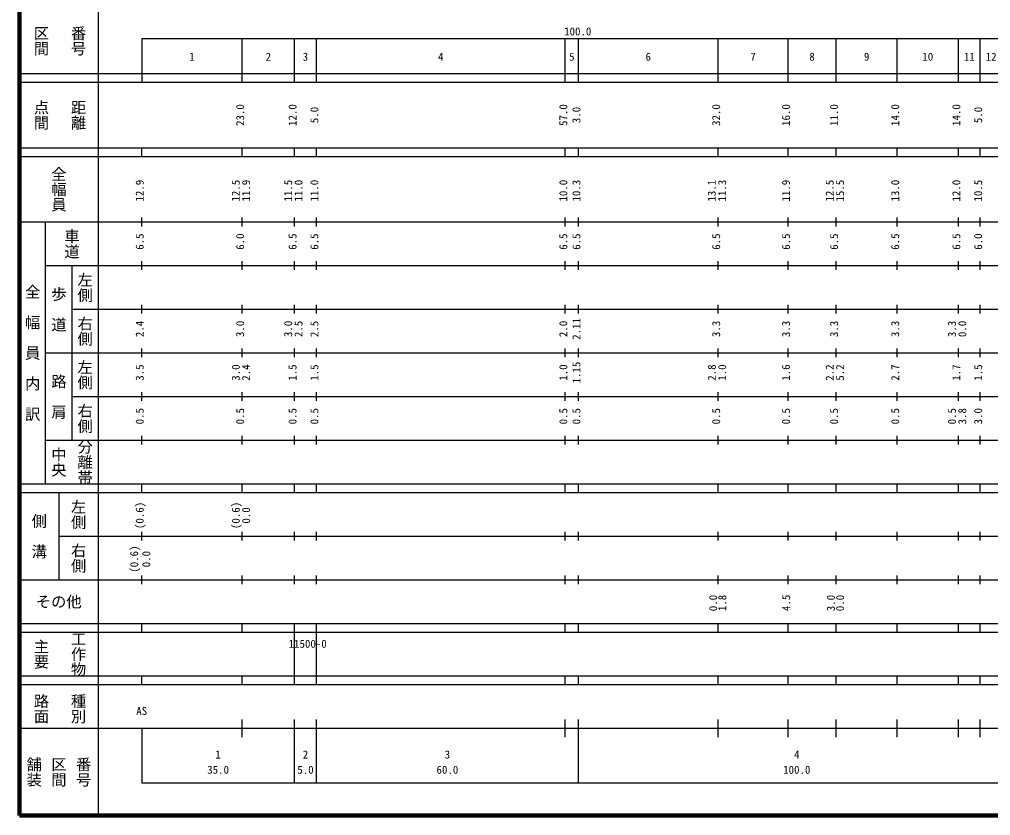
# Model space of a CAD drawing. Units: millimetres on the paper, enlarged 1000 times. Extents: x 40000 to 680000, y 20000 to 380000.
# Drawn here: x 40000 to 262381, y 20000 to 202409 of the extents above; entities that cross this region are included whole.
import ezdxf
from ezdxf.enums import TextEntityAlignment as Align

# ---------------------------------------------------------------- set-up
doc = ezdxf.new("R2010")
doc.units = ezdxf.units.MM
doc.header["$LTSCALE"] = 1000
doc.layers.add('M-TTL', color=2, linetype='Continuous', lineweight=140)
doc.layers.add('M-TTL-BAND', color=7, linetype='Continuous', lineweight=25)
doc.styles.add('@ＭＳ ゴシック', font='')
doc.styles.add('ＭＳ ゴシック', font='')
doc.styles.get('@ＭＳ ゴシック').set_extended_font_data('@MS Gothic')
doc.styles.get('ＭＳ ゴシック').set_extended_font_data('MS Gothic')

msp = doc.modelspace()

# ---------------------------------------------------------------- linework, layer by layer
at = {"layer": 'M-TTL'}
for p, q in [((40000, 380000), (40000, 20000)), ((40000, 20000), (680000, 20000))]:
    msp.add_line(p, q, dxfattribs=at)
at = {"layer": 'M-TTL-BAND'}
for p, q in [((58000, 370000), (58000, 20000)), ((68000, 198000), (579000, 198000)), ((68000, 198000), (68000, 188000)), ((91000, 188000), (91000, 198000)), ((103000, 188000), (103000, 198000)), ((108000, 188000), (108000, 198000)), ((165000, 188000), (165000, 198000)), ((168000, 188000), (168000, 198000)), ((200000, 188000), (200000, 198000)), ((216000, 188000), (216000, 198000)), ((227000, 188000), (227000, 198000)), ((241000, 188000), (241000, 198000)), ((255000, 188000), (255000, 198000)), ((260000, 188000), (260000, 198000)), ((40000, 190000), (579000, 190000)), ((40000, 188000), (579000, 188000)), ((40000, 173000), (579000, 173000)), ((68000, 171000), (68000, 173000)), ((91000, 171000), (91000, 173000)), ((103000, 171000), (103000, 173000)), ((108000, 171000), (108000, 173000)), ((165000, 171000), (165000, 173000)), ((168000, 171000), (168000, 173000)), ((200000, 171000), (200000, 173000)), ((216000, 171000), (216000, 173000)), ((227000, 171000), (227000, 173000)), ((241000, 171000), (241000, 173000)), ((255000, 171000), (255000, 173000)), ((260000, 171000), (260000, 173000)), ((40000, 171000), (579000, 171000)), ((40000, 156000), (579000, 156000)), ((46000, 96000), (46000, 156000)), ((68000, 155000), (68000, 157000)), ((91000, 155000), (91000, 157000)), ((103000, 155000), (103000, 157000)), ((108000, 155000), (108000, 157000)), ((165000, 155000), (165000, 157000)), ((168000, 155000), (168000, 157000)), ((200000, 155000), (200000, 157000)), ((216000, 155000), (216000, 157000)), ((227000, 155000), (227000, 157000)), ((241000, 155000), (241000, 157000)), ((255000, 155000), (255000, 157000)), ((260000, 155000), (260000, 157000)), ((68000, 145000), (68000, 147000)), ((91000, 145000), (91000, 147000)), ((103000, 145000), (103000, 147000)), ((108000, 145000), (108000, 147000)), ((165000, 145000), (165000, 147000)), ((168000, 145000), (168000, 147000)), ((200000, 145000), (200000, 147000)), ((216000, 145000), (216000, 147000)), ((227000, 145000), (227000, 147000)), ((241000, 145000), (241000, 147000)), ((255000, 145000), (255000, 147000)), ((260000, 145000), (260000, 147000)), ((46000, 146000), (579000, 146000)), ((52000, 146000), (52000, 106000)), ((52000, 136000), (579000, 136000)), ((68000, 135000), (68000, 137000)), ((91000, 135000), (91000, 137000)), ((103000, 135000), (103000, 137000)), ((108000, 135000), (108000, 137000)), ((165000, 135000), (165000, 137000)), ((168000, 135000), (168000, 137000)), ((200000, 135000), (200000, 137000)), ((216000, 135000), (216000, 137000)), ((227000, 135000), (227000, 137000)), ((241000, 135000), (241000, 137000)), ((255000, 135000), (255000, 137000)), ((260000, 135000), (260000, 137000)), ((68000, 125000), (68000, 127000)), ((91000, 125000), (91000, 127000)), ((103000, 125000), (103000, 127000)), ((108000, 125000), (108000, 127000)), ((165000, 125000), (165000, 127000)), ((168000, 125000), (168000, 127000)), ((200000, 125000), (200000, 127000)), ((216000, 125000), (216000, 127000)), ((227000, 125000), (227000, 127000)), ((241000, 125000), (241000, 127000)), ((255000, 125000), (255000, 127000)), ((260000, 125000), (260000, 127000)), ((46000, 126000), (579000, 126000)), ((52000, 116000), (579000, 116000)), ((68000, 115000), (68000, 117000)), ((91000, 115000), (91000, 117000)), ((103000, 115000), (103000, 117000)), ((108000, 115000), (108000, 117000)), ((165000, 115000), (165000, 117000)), ((168000, 115000), (168000, 117000)), ((200000, 115000), (200000, 117000)), ((216000, 115000), (216000, 117000)), ((227000, 115000), (227000, 117000)), ((241000, 115000), (241000, 117000)), ((255000, 115000), (255000, 117000)), ((260000, 115000), (260000, 117000)), ((68000, 105000), (68000, 107000)), ((91000, 105000), (91000, 107000)), ((103000, 105000), (103000, 107000)), ((108000, 105000), (108000, 107000)), ((165000, 105000), (165000, 107000)), ((168000, 105000), (168000, 107000)), ((200000, 105000), (200000, 107000)), ((216000, 105000), (216000, 107000)), ((227000, 105000), (227000, 107000)), ((241000, 105000), (241000, 107000)), ((255000, 105000), (255000, 107000)), ((260000, 105000), (260000, 107000)), ((46000, 106000), (579000, 106000)), ((40000, 96000), (579000, 96000)), ((68000, 94000), (68000, 96000)), ((91000, 94000), (91000, 96000)), ((103000, 94000), (103000, 96000)), ((108000, 94000), (108000, 96000)), ((165000, 94000), (165000, 96000)), ((168000, 94000), (168000, 96000)), ((200000, 94000), (200000, 96000)), ((216000, 94000), (216000, 96000)), ((227000, 94000), (227000, 96000)), ((241000, 94000), (241000, 96000)), ((255000, 94000), (255000, 96000)), ((260000, 94000), (260000, 96000)), ((40000, 94000), (579000, 94000)), ((49000, 94000), (49000, 74000)), ((68000, 83000), (68000, 85000)), ((91000, 83000), (91000, 85000)), ((103000, 83000), (103000, 85000)), ((108000, 83000), (108000, 85000)), ((165000, 83000), (165000, 85000)), ((168000, 83000), (168000, 85000)), ((200000, 83000), (200000, 85000)), ((216000, 83000), (216000, 85000)), ((227000, 83000), (227000, 85000)), ((241000, 83000), (241000, 85000)), ((255000, 83000), (255000, 85000)), ((260000, 83000), (260000, 85000)), ((49000, 84000), (579000, 84000)), ((40000, 74000), (579000, 74000)), ((68000, 73000), (68000, 75000)), ((91000, 73000), (91000, 75000)), ((103000, 73000), (103000, 75000)), ((108000, 73000), (108000, 75000)), ((165000, 73000), (165000, 75000)), ((168000, 73000), (168000, 75000)), ((200000, 73000), (200000, 75000)), ((216000, 73000), (216000, 75000)), ((227000, 73000), (227000, 75000)), ((241000, 73000), (241000, 75000)), ((255000, 73000), (255000, 75000)), ((260000, 73000), (260000, 75000)), ((40000, 64000), (579000, 64000)), ((68000, 62000), (68000, 64000)), ((91000, 62000), (91000, 64000)), ((103000, 62000), (103000, 64000)), ((108000, 62000), (108000, 64000)), ((165000, 62000), (165000, 64000)), ((168000, 62000), (168000, 64000)), ((200000, 62000), (200000, 64000)), ((216000, 62000), (216000, 64000)), ((227000, 62000), (227000, 64000)), ((241000, 62000), (241000, 64000)), ((255000, 62000), (255000, 64000)), ((260000, 62000), (260000, 64000)), ((40000, 62000), (579000, 62000)), ((103000, 52000), (103000, 62000)), ((108000, 52000), (108000, 62000)), ((40000, 52000), (579000, 52000)), ((68000, 50000), (68000, 52000)), ((91000, 50000), (91000, 52000)), ((103000, 50000), (103000, 52000)), ((108000, 50000), (108000, 52000)), ((165000, 50000), (165000, 52000)), ((168000, 50000), (168000, 52000)), ((200000, 50000), (200000, 52000)), ((216000, 50000), (216000, 52000)), ((227000, 50000), (227000, 52000)), ((241000, 50000), (241000, 52000)), ((255000, 50000), (255000, 52000)), ((260000, 50000), (260000, 52000)), ((40000, 50000), (579000, 50000)), ((91000, 38000), (91000, 42000)), ((103000, 27500), (103000, 42000)), ((108000, 27500), (108000, 42000)), ((165000, 38000), (165000, 42000)), ((168000, 27500), (168000, 42000)), ((200000, 38000), (200000, 42000)), ((216000, 38000), (216000, 42000)), ((227000, 38000), (227000, 42000)), ((241000, 38000), (241000, 42000)), ((255000, 38000), (255000, 42000)), ((260000, 38000), (260000, 42000)), ((40000, 40000), (579000, 40000)), ((68000, 40000), (68000, 27500)), ((68000, 27500), (579000, 27500))]:
    msp.add_line(p, q, dxfattribs=at)

# ---------------------------------------------------------------- texts
at = {"layer": 'M-TTL-BAND', "style": '@ＭＳ ゴシック'}
for s, p in [('区間', (45000, 197500)), ('番号', (53500, 197500)), ('点間', (45000, 180500)), ('距離', (53500, 180500)), ('全幅員', (49000, 163500)), ('車道', (52000, 151000)), ('左側', (55000, 141000)), ('全\u3000幅\u3000員\u3000内\u3000訳', (43000, 126000)), ('歩\u3000道', (49000, 136000)), ('右側', (55000, 131000)), ('左側', (55000, 121000)), ('路\u3000肩', (49000, 116000)), ('右側', (55000, 111000)), ('分離帯', (55000, 101000)), ('中央', (49000, 101000)), ('左側', (53500, 89000)), ('側\u3000溝', (44500, 84000)), ('右側', (53500, 79000)), ('主要', (45000, 57000)), ('工作物', (53500, 57000)), ('路面', (45000, 44500)), ('種別', (53500, 44500)), ('舗装', (43333, 30000)), ('区間', (49000, 30000)), ('番号', (54667, 30000))]:
    msp.add_text(s, height=2566, rotation=270, dxfattribs=at).set_placement(p, align=Align.MIDDLE_CENTER)
at = {"layer": 'M-TTL-BAND', "style": 'ＭＳ ゴシック'}
for s, p in [('100.0', (167844, 198195)), ('1', (79500, 192405)), ('2', (97000, 192405)), ('3', (105500, 192405)), ('4', (136500, 192405)), ('5', (166500, 192405)), ('6', (184000, 192405)), ('7', (208000, 192405)), ('8', (221500, 192405)), ('9', (234000, 192405)), ('10', (248000, 192405)), ('11', (257500, 192405)), ('12', (262500, 192405)), ('AS', (68000, 42500)), ('1', (85500, 32523)), ('2', (105500, 32523)), ('3', (138000, 32523)), ('4', (218000, 32523)), ('35.0', (85500, 29033)), ('5.0', (105500, 29033)), ('60.0', (138000, 29033)), ('100.0', (218000, 29033))]:
    msp.add_text(s, height=1833, dxfattribs=at).set_placement(p, align=Align.BOTTOM_CENTER)
for s, p in [('23.0', (92000, 180500)), ('12.0', (104000, 180500)), ('57.0', (166000, 180500)), ('32.0', (201000, 180500)), ('16.0', (217000, 180500)), ('11.0', (228000, 180500)), ('14.0', (242000, 180500)), ('14.0', (256000, 180500)), ('5.0', (109000, 180500)), ('3.0', (169000, 180500)), ('5.0', (261000, 180500)), ('12.9', (69000, 163174)), ('12.5', (91000, 163174)), ('11.9', (93370, 163174)), ('11.5', (103000, 163174)), ('11.0', (105370, 163174)), ('11.0', (109000, 163174)), ('10.0', (166000, 163174)), ('10.3', (169000, 163174)), ('13.1', (200000, 163174)), ('11.3', (202370, 163174)), ('11.9', (217000, 163174)), ('12.5', (227000, 163174)), ('15.5', (229370, 163174)), ('13.0', (242000, 163174)), ('12.0', (256000, 163174)), ('10.5', (261000, 163174)), ('6.5', (69000, 151500)), ('6.0', (92000, 151500)), ('6.5', (104000, 151500)), ('6.5', (109000, 151500)), ('6.5', (166000, 151500)), ('6.5', (169000, 151500)), ('6.5', (201000, 151500)), ('6.5', (217000, 151500)), ('6.5', (228000, 151500)), ('6.5', (242000, 151500)), ('6.5', (256000, 151500)), ('6.0', (261000, 151500)), ('2.11', (169000, 131500)), ('2.4', (69000, 131500)), ('3.0', (92000, 131500)), ('3.0', (103000, 131500)), ('2.5', (105370, 131500)), ('2.5', (109000, 131500)), ('2.0', (166000, 131500)), ('3.3', (201000, 131500)), ('3.3', (217000, 131500)), ('3.3', (228000, 131500)), ('3.3', (242000, 131500)), ('3.3', (255000, 131500)), ('0.0', (257370, 131500)), ('3.5', (69000, 121500)), ('3.0', (91000, 121500)), ('2.4', (93370, 121500)), ('1.5', (104000, 121500)), ('1.5', (109000, 121500)), ('1.0', (166000, 121500)), ('1.15', (169000, 121500)), ('2.8', (200000, 121500)), ('1.0', (202370, 121500)), ('1.6', (217000, 121500)), ('2.2', (227000, 121500)), ('5.2', (229370, 121500)), ('2.7', (242000, 121500)), ('1.7', (256000, 121500)), ('1.5', (261000, 121500)), ('0.5', (69000, 111500)), ('0.5', (92000, 111500)), ('0.5', (104000, 111500)), ('0.5', (109000, 111500)), ('0.5', (166000, 111500)), ('0.5', (169000, 111500)), ('0.5', (201000, 111500)), ('0.5', (217000, 111500)), ('0.5', (228000, 111500)), ('0.5', (242000, 111500)), ('0.5', (255000, 111500)), ('3.8', (257370, 111500)), ('3.0', (261000, 111500)), ('(0.6)', (69000, 88764)), ('(0.6)', (91000, 88764)), ('0.0', (93370, 88764)), ('(0.6)', (67736, 78764)), ('0.0', (70511, 78763)), ('0.0', (200309, 68695)), ('1.8', (202397, 68704)), ('4.5', (217043, 68737)), ('3.0', (227268, 68690)), ('0.0', (229376, 68701))]:
    msp.add_text(s, height=1833, rotation=90, dxfattribs=at).set_placement(p, align=Align.BOTTOM_CENTER)
msp.add_text('その他', height=2566, dxfattribs=at).set_placement((49000, 69000), align=Align.MIDDLE_CENTER)
msp.add_text('11500-0', height=1833, dxfattribs=at).set_placement((101644, 57900), align=Align.BOTTOM_LEFT)

doc.saveas('drawing.dxf')
